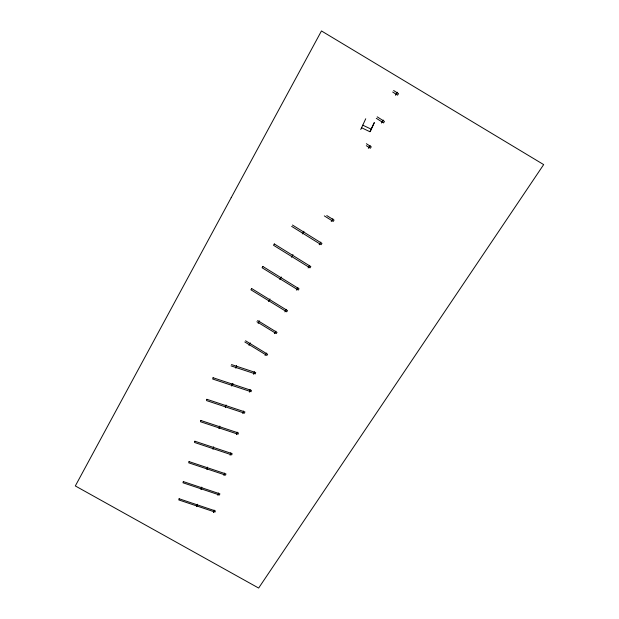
<?xml version="1.0" encoding="UTF-8"?>
<svg xmlns="http://www.w3.org/2000/svg" width="619" height="619" viewBox="0 0 619 619"><rect width="100%" height="100%" fill="white"/><g stroke="black" fill="none" stroke-linecap="round" stroke-linejoin="round"><path stroke-width="0.93" d="M201.732 487.099L201.074 489.482L201.856 487.803M196.734 506.59L197.384 504.245M206.97 469.573L207.636 467.144M212.967 449.286L213.656 446.81M219.784 426.081L219.087 428.603L219.907 426.948M235.831 368.181L236.566 365.527M225.324 407.526L226.036 404.958M232.411 383.409L231.684 386.032L232.999 383.494M217.896 495.37L218.569 492.995M214.089 510.102L213.423 512.439L214.151 510.69M223.946 475.508L224.635 473.086M230.113 455.267L230.817 452.799M236.404 434.631L237.123 432.116M253.604 374.34L254.363 371.686M242.81 413.6L243.546 411.039M249.349 392.16L250.091 389.544M360.738 129.464L361.589 127.731M374.232 122.694L370.069 131.654L374.278 122.717M361.573 127.777L365.728 118.763M362.78 125.177L371.106 129.131L369.883 131.723L361.542 127.715M302.343 233.928L303.929 231.251M291.402 257.241L292.965 254.618M279.827 279.579L281.351 277.01M268.484 301.461L269.977 298.946M258.162 323.358L259.632 320.897M395.487 95.272L397.305 92.231M381.474 123.034L383.254 120.063M248.962 345.332L250.409 342.918M368.328 148.359L370.069 145.457M331.235 221.525L332.875 218.801M319.187 244.768L320.797 242.106M308.092 267.934L309.67 265.327M296.354 290.133L297.901 287.58M284.864 311.875L286.38 309.376M274.387 333.633L275.881 331.188M265.04 355.476L266.503 353.078M231.467 364.568L255.717 372.568L255.314 373.891L231.073 365.891M245.534 340.767L267.625 354.254L266.866 355.438L244.791 341.959M257.636 320.51L277.002 332.38L276.236 333.587L256.877 321.733M292.454 225.03L321.95 243.375L321.122 244.691L291.642 226.361M326.762 215.544L334.043 220.093L333.2 221.432L324.302 215.884M366.371 143.716L371.261 146.811L370.363 148.243L366.286 145.666M377.195 116.829L384.453 121.44L383.54 122.902L376.282 118.299M393.622 90.513L398.52 93.631L397.576 95.14L392.686 92.022M206.893 399.309L206.522 400.586L244.49 413.175L244.884 411.898L206.893 399.309M213.068 377.729L212.696 379.037L251.043 391.719L251.446 390.419L213.068 377.729M194.877 441.231L194.521 442.469L231.754 454.864L232.133 453.634L194.877 441.231M200.827 420.471L200.463 421.725L238.06 434.221L238.447 432.967L200.827 420.471M183.317 481.59L182.976 482.781L219.497 494.991L219.861 493.815L183.317 481.59M189.043 461.604L188.694 462.811L225.571 475.121L225.943 473.914L189.043 461.604M179.123 498.767L178.783 499.935L215.01 512.075L215.366 510.915L179.123 498.767M231.197 197.67L75.325 485.946L258.641 588.05L543.675 164.6L321.462 30.95L231.197 197.67M274.302 243.956L273.505 245.256L310.003 267.865L310.815 266.58L274.302 243.956M262.874 266.479L262.092 267.756L298.242 290.071L299.047 288.81L262.874 266.479M251.67 288.547L250.912 289.8L286.729 311.821L287.51 310.591L251.67 288.547"/></g></svg>
